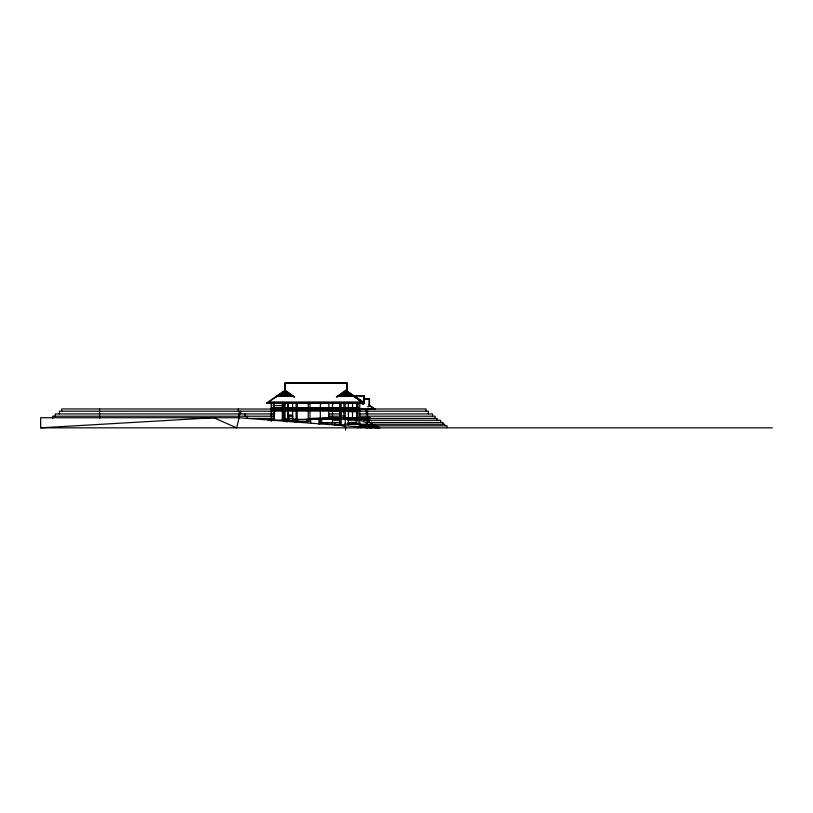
<?xml version="1.0" encoding="UTF-8"?>
<svg xmlns="http://www.w3.org/2000/svg" width="813" height="813" viewBox="0 0 813 813"><rect width="100%" height="100%" fill="white"/><g stroke="black" fill="none" stroke-linecap="round" stroke-linejoin="round"><path stroke-width="1.22" d="M239.113 417.73L236.624 427.831L213.748 417.73L40.65 427.831L40.65 417.73L239.113 417.73L372.059 427.831M363.482 403.98C364.996 403.573 361.633 404.772 361.063 402.608M335.576 409.894L336.247 409.335L335.576 408.766L336.582 409.335L335.576 409.904L336.247 409.346M340.281 408.207L339.61 408.787L338.94 408.207L340.281 409.904M340.281 408.766L338.94 409.894L338.94 410.453L339.61 409.894L340.281 410.463M339.946 409.335L341.297 408.766L341.968 409.346L340.627 409.894L339.946 409.335L340.627 408.787M316.592 409.884L317.263 409.325L316.592 408.766L315.922 409.335L316.592 409.894L317.263 409.335M329.052 409.884L329.722 409.325L329.052 408.766L327.7 409.335L329.052 409.884L329.722 409.335L329.052 408.776M372.059 425.138L371.5 422.11L370.941 422.557L370.941 427.831M360.677 419.071L361.358 417.73M364.305 402.679L266.654 403.126L284.835 390.392L284.835 382.923L347.253 382.923L347.253 391.175M353.655 395.667L364.305 395.667L364.305 403.126L346.125 390.392L337.029 396.764L346.125 390.941L355.22 396.764M364.763 426.215L364.783 425.28L360.261 425.25M370.372 426.144L370.362 425.219L364.742 425.29M364.803 426.205L364.509 425.301M283.737 392.811L285.942 392.811M345.017 392.811L347.232 392.811M282.629 393.583L287.05 393.583M343.919 393.583L348.33 393.583M281.522 394.356L288.148 394.356M342.812 394.356L349.438 394.356M277.568 396.033L292.101 396.033M338.858 396.033L353.391 396.033M360.047 396.195L364.305 396.195M275.749 396.764L284.835 390.941L293.93 396.764L284.835 390.392M364.417 398.817L369.478 398.817L369.478 405.281M363.248 399L369.132 399L369.132 405.341L374.397 409.03M368.126 399.356L369.478 399.356M269.357 402.445L362.517 402.445M266.654 403.126L364.305 403.126M284.53 403.746L285.2 403.746M296.633 403.746L297.314 403.746M308.737 403.746L309.418 403.746M320.901 403.746L321.572 403.746M332.944 403.746L333.615 403.746M345.698 403.746L346.368 403.746M362.974 403.98L363.939 403.888M273.209 405.596L283.676 405.596M367.517 406.724L369.183 406.724M271.542 407.699L297.355 407.699L297.355 409.051L296.46 409.051L296.46 407.699M309.966 407.659L320.525 407.648L320.525 411.002L309.966 411.012M340.891 407.963L343.879 407.963L343.879 419.071M347.852 407.963L350.19 407.963M353.696 407.963L356.653 407.963L356.653 419.071M271.979 408.207L297.03 408.207M297.649 408.207L308.198 408.207M309.966 408.207L320.525 408.207M322.09 408.207L332.639 408.207M333.076 408.207L345.789 408.207M346.003 408.207L358.706 408.207M271.542 408.604L272.436 408.604M284.337 408.604L285.231 408.604M296.46 408.604L297.355 408.604M308.584 408.604L309.479 408.604M320.708 408.604L321.602 408.604M332.832 408.604L333.726 408.604M345.627 408.604L346.521 408.604M358.421 408.604L359.316 408.604M284.337 409.051L285.231 409.051L285.231 407.699M322.954 408.969L325.312 408.969M328.716 408.969L336.501 408.959M341.114 408.969L344.834 408.969M347.883 408.969L350.403 408.969M353.706 408.969L357.192 408.969M359.712 409.03L426.042 408.959L426.042 411.205M359.366 409.213L375.088 409.213L359.366 409.549M271.979 410.453L297.03 410.453M297.649 410.443L308.198 410.443M309.966 410.443L320.525 410.443M322.09 410.443L332.639 410.443M333.076 410.453L345.789 410.453M346.003 410.453L358.706 410.453M297.03 411.012L271.979 411.012L271.979 407.648M308.198 411.012L297.649 411.002L297.649 407.648L308.198 407.659L308.198 411.002M322.09 411.012L332.639 411.012M274.885 411.205L59.41 411.205L59.41 413.919M329.387 411.205L340.789 411.205M359.732 411.205L428.349 411.205L428.349 413.919M340.891 411.683L343.879 411.683M348.371 411.683L356.653 411.683M274.885 413.919L55.213 413.919L55.213 416.205M329.214 413.919L340.789 413.919M360.068 413.919L432.546 413.919L432.546 416.205M292.578 415.036L288.991 415.036L288.991 421.093M340.891 415.931L343.879 415.931M274.001 416.205L52.662 416.205L52.662 418.421M287.67 416.205L292.995 416.205M328.462 416.205L340.556 416.205M359.458 416.205L367.903 416.205M368.553 416.205L435.097 416.205L435.097 418.421M245.973 418.421L274.662 418.421M287.934 418.421L293.615 418.421M328.98 418.421L340.342 418.421M347.862 418.421L356.307 418.421M356.785 418.492L358.137 418.878M362.344 418.421L437.089 418.421L437.089 420.24M332.934 418.624L333.838 418.624M345.708 418.624L346.612 418.624M358.472 418.624L359.366 418.624M282.324 419.071L287.822 419.071L287.822 411.5M321.765 419.071L369.773 419.071L370.301 417.73L321.765 417.73L321.765 423.654M282.822 419.386L287.528 419.386L287.528 421.805M333.401 419.386L294.286 419.386L294.286 421.805M270.475 420.087L286.4 420.087M359.478 420.016C362.313 421.032 365.067 422.12 367.567 423.451M268.107 420.24L272.142 420.24M288.269 420.24L293.615 420.24M333.645 420.24L340.342 420.24M347.862 420.24L356.307 420.24M363.553 420.24L440.666 420.24L440.666 422.486M284.835 420.595L286.186 420.595M294.936 420.758L296.288 420.758M286.867 421.093L294.946 421.093L294.946 419.386M287.182 421.429L294.631 421.429M295.393 421.429L310.657 421.429M333.645 422.486L340.525 422.486M348.045 422.486L356.49 422.486M319.641 422.78L334.905 422.78L334.905 425.301M369.62 422.536L370.809 422.76M370.809 422.953L372.191 422.953M334.255 424.264L340.871 424.264M348.045 424.264L356.927 424.264M359.478 424.213L366.887 424.213M371.47 424.264L444.823 424.264L444.823 425.809M334.804 424.803L345.332 424.803M359.488 424.935L371.053 424.935L371.053 427.831L366.419 427.15M359.488 425.067L370.372 425.067M371.053 425.138L375.088 425.473M359.468 425.219L370.931 425.321M371.053 425.473L375.769 425.473L375.769 427.831M342.07 425.809L345.474 425.809M371.053 425.809L447.109 425.809L447.109 427.831M359.753 426.144L359.813 403.157M360.494 426.144L377.11 426.144L377.11 427.831M371.053 426.479L377.781 426.479L377.781 427.831M360.494 426.612L370.799 426.612M371.053 426.825L378.462 426.825L378.462 427.831M360.311 426.937L360.942 426.988M371.053 427.16L379.132 427.16L379.132 427.831M371.053 427.496L379.803 427.831M40.65 427.831L772.35 427.831M359.478 426.144L361.795 426.479M367.547 427.831L353.919 426.449L358.269 427.831M359.478 417.73L370.169 422.76M356.114 419.254L357.801 420.209M368.624 404.691L375.088 409.213M353.188 395.718L363.055 402.831M358.604 399.986L360.576 401.409M442.963 424.264L442.963 422.486L369.224 422.486L369.224 420.24M374.641 408.949L374.641 409.549M370.809 422.557L370.809 425.809M370.799 426.144L370.799 427.831M370.372 424.935L370.372 427.831M369.59 424.935L368.909 424.213M368.665 417.73L368.665 419.071M368.035 408.949L368.035 409.549M368.025 417.73L368.025 419.071M367.517 409.112L367.517 425.809M367.303 413.919L367.303 416.205M366.775 425.138L360.942 424.803L360.942 425.809M366.307 411.205L366.307 413.919M365.769 408.959L365.769 411.205M360.494 427.831L360.494 424.122L344.56 424.122L344.56 426.591M359.366 417.73L359.366 419.071M358.706 407.648L358.706 411.012L346.003 411.012L346.003 407.648M358.421 407.699L358.421 409.051L359.316 409.051L359.316 407.699L322.09 407.659L322.09 411.002M358.472 417.73L358.472 419.071M358.066 403.157L358.066 407.994M358.066 410.413L358.066 424.935M357.578 424.122L347.476 424.122M356.897 403.177L356.897 419.071M356.653 403.035L356.653 407.628M356.114 418.106L356.114 424.803M352.517 403.38L352.517 407.628M352.517 411.683L352.517 417.73M350.352 407.648L350.352 411.012M348.371 403.035L348.371 424.803M346.521 407.699L346.521 409.051L345.627 409.051L345.627 407.699M346.612 417.73L346.612 419.071M346.125 390.392L346.125 390.931M345.789 407.648L345.789 411.012L333.076 411.012L333.076 407.648M345.708 417.73L345.708 419.071M345.566 427.577L345.566 430.077M345.261 403.157L345.261 407.994M345.261 410.413L345.261 424.935M343.879 403.035L343.879 407.628M341.247 407.628L341.247 411.469M340.891 403.38L340.891 424.803M340.647 403.157L340.647 424.803M340.312 403.157L340.312 424.803M339.814 403.035L339.814 424.803M333.838 417.73L333.838 419.071M333.726 407.699L333.726 409.051M332.934 417.73L332.934 419.071M332.832 407.699L332.832 409.051M332.639 407.648L332.639 411.002M332.466 403.157L332.466 423.725M331.989 422.78L322.558 422.78M331.887 417.73L331.887 419.071M328.859 402.618L328.859 419.071M320.342 403.157L320.342 423.725M319.855 418.065L311.105 418.4L309.753 419.071M319.621 419.386L319.621 424.213M318.94 419.386L318.94 424.213M310.657 419.386L310.657 423.563M309.977 403.157L309.977 421.297M308.218 403.157L308.218 421.297M308.168 419.386L308.168 421.805M307.497 419.386L307.497 421.805M307.06 419.417L298.981 419.752L297.629 420.423M306.826 419.386L306.826 421.805M297.192 403.157L297.192 421.297M296.288 419.386L296.288 421.805M296.044 402.577L296.105 407.994M296.105 410.413L296.105 421.297M295.617 419.386L295.617 421.805M295.404 419.386L295.404 421.805M295.058 419.386L295.058 421.805M294.631 419.386L294.631 421.805M292.578 402.598L292.578 421.093M288.32 402.577L288.32 407.516M288.32 411.215L288.32 421.093M287.822 402.659L287.822 407.709M286.4 419.386L286.41 421.805M285.068 403.157L285.068 407.994M285.068 410.413L285.068 421.297M284.682 407.648L284.682 411.012M284.326 407.648L284.326 411.012M283.981 403.157L283.981 407.994M283.981 410.413L283.981 421.297M282.812 402.374L282.822 420.087M282.324 402.374L282.324 420.087M274.306 402.374L274.306 420.087M274.062 402.323L274.062 420.87M272.436 407.699L272.436 409.051L61.717 408.959L61.717 411.205M271.593 402.323L271.593 420.87M271.176 403.157L271.176 421.297M247.406 416.205L247.406 418.421M244.855 413.919L244.855 416.205M240.658 411.205L240.658 413.919M239.113 411.205L239.113 418.421M238.351 408.959L238.351 411.205M99.572 408.959L99.572 418.421M274.469 409.051L274.469 409.61L274.469 409.051M275.14 409.325L274.469 409.884L275.485 409.325L274.469 408.766L275.14 409.325M276.491 408.207L275.82 408.766L275.14 408.207L276.491 410.453L275.82 409.884L275.14 410.453L276.491 408.207M276.827 408.766L276.156 409.325L276.827 409.884L278.178 409.325L276.827 408.766M277.162 408.766L276.491 409.325L277.162 409.884L277.833 409.325L277.162 408.766M277.162 409.051L277.162 409.61L277.162 409.051M279.184 408.207L278.513 408.766L277.833 408.207L279.184 410.453L278.513 409.884L277.833 410.453L279.184 408.207M279.52 408.766L278.849 409.325L279.52 409.884L280.871 409.325L279.52 408.766M279.855 408.766L279.184 409.325L279.855 409.884L280.536 409.325L279.855 408.766M279.855 409.051L279.855 409.61L279.855 409.051M281.877 408.207L281.207 408.766L280.536 408.207L281.877 410.453L281.207 409.884L280.536 410.453L281.877 408.207M282.213 408.766L281.542 409.325L282.548 409.884L282.213 408.766M282.548 409.051L282.548 409.61L282.548 409.051M286.816 409.051L286.816 409.61L286.816 409.051M287.487 409.325L286.816 409.884L287.832 409.325L286.816 408.766L287.487 409.325M288.839 408.207L288.168 408.766L287.487 408.207L288.839 410.453L288.168 409.884L287.487 410.453L288.839 408.207M289.174 408.766L288.503 409.325L289.174 409.884L290.526 409.325L289.174 408.766M289.509 408.766L288.839 409.325L289.509 409.884L290.18 409.325L289.509 408.766M289.509 409.051L289.509 409.61L289.509 409.051M291.532 408.207L290.861 408.766L290.18 408.207L291.532 410.453L290.861 409.884L290.18 410.453L291.532 408.207M291.867 408.766L291.196 409.325L291.867 409.884L293.219 409.325L291.867 408.766M292.202 408.766L291.532 409.325L292.202 409.884L292.883 409.325L292.202 408.766M292.202 409.051L292.202 409.61L292.202 409.051M294.225 408.207L293.554 408.766L292.883 408.207L294.225 410.453L293.554 409.884L292.883 410.453L294.225 408.207M294.56 408.766L293.889 409.325L294.895 409.884L294.56 408.766M294.895 409.051L294.895 409.61L294.895 409.051M335.576 409.051L335.576 409.62L335.576 409.051M337.588 408.207L336.917 408.766L336.247 408.207L337.588 409.894L337.588 410.453L336.917 409.894L336.247 410.453L337.588 408.207M337.923 408.766L337.253 409.335L337.923 409.894L339.275 409.335L337.923 408.766M338.269 408.766L337.588 409.335L338.269 409.894L338.94 409.335L338.269 408.766M338.269 409.051L338.269 409.61L338.269 409.051M340.962 408.766L340.281 409.346L340.962 409.904L341.633 409.335L340.962 408.766M340.962 409.051L340.962 409.62L340.962 409.051M342.984 408.207L342.303 408.787L341.633 408.207L342.984 410.463L342.303 409.894L341.633 410.463L342.984 408.207M343.32 408.766L342.639 409.346L343.655 409.904L343.32 408.766M343.655 409.051L343.655 409.62L343.655 409.051M348.492 409.051L348.492 409.61L348.492 409.051M349.163 409.325L348.492 409.884L349.499 409.325L348.492 408.766L349.163 409.325M350.515 408.207L349.844 408.766L349.163 408.207L350.515 410.453L349.844 409.884L349.163 410.453L350.515 408.207M350.85 408.766L350.179 409.325L350.85 409.884L352.202 409.325L350.85 408.766M351.186 408.766L350.515 409.325L351.186 409.884L351.856 409.325L351.186 408.766M351.186 409.051L351.186 409.61L351.186 409.051M353.208 408.207L352.537 408.766L351.856 408.207L353.208 410.453L352.537 409.884L351.856 410.453L353.208 408.207M353.543 408.766L352.872 409.325L353.543 409.884L354.895 409.325L353.543 408.766M353.879 408.766L353.208 409.325L353.879 409.884L354.559 409.325L353.879 408.766M353.879 409.051L353.879 409.61L353.879 409.051M355.901 408.207L355.23 408.766L354.559 408.207L355.901 410.453L355.23 409.884L354.559 410.453L355.901 408.207M356.236 408.766L355.566 409.325L356.572 409.884L356.236 408.766M356.572 409.051L356.572 409.61L356.572 409.051M298.879 409.051L298.879 409.61L298.879 409.051M299.55 409.325L298.879 409.894L299.895 409.325L298.879 408.766L299.55 409.335M300.901 408.207L300.231 408.766L299.55 408.207L300.901 409.884L300.901 410.443L300.231 409.884L299.55 410.453L300.901 408.207M301.237 408.766L300.566 409.325L301.237 409.884L302.588 409.325L301.237 408.766M301.572 408.766L300.901 409.325L301.572 409.884L302.253 409.325L301.572 408.766M301.572 409.051L301.572 409.61L301.572 409.051M303.595 408.207L302.924 408.766L302.253 408.207L302.253 408.766L303.595 410.443L302.924 409.884L302.253 410.443L303.595 408.207M303.93 408.766L303.259 409.325L303.93 409.884L305.281 409.325L303.93 408.776M304.265 408.766L303.595 409.335L304.265 409.894L304.946 409.325L304.265 408.766M304.265 409.041L304.265 409.61L304.265 409.041M306.288 408.207L305.617 408.776L304.946 408.207L304.946 408.776L306.288 410.453L305.617 409.884L304.946 410.453L306.288 408.207M306.623 408.766L305.952 409.335L306.958 409.884L306.623 408.766M306.958 409.051L306.958 409.61L306.958 409.051M311.206 409.051L311.206 409.61L311.206 409.051M311.877 409.325L311.206 409.894L312.212 409.325L311.206 408.766L311.877 409.335M313.229 408.207L312.548 408.766L311.877 408.207L311.877 408.766L313.229 410.443L312.548 409.884L311.877 410.443L313.229 408.207M313.564 408.766L312.883 409.325L313.564 409.884L314.905 409.325L313.564 408.766M313.899 408.766L313.229 409.325L313.899 409.884L314.57 409.325L313.899 408.766M313.899 409.051L313.899 409.61L313.899 409.051M315.922 408.207L315.241 408.776L314.57 408.207L314.57 408.766L315.922 410.453L315.241 409.884L314.57 410.443L315.922 408.207M316.257 408.766L315.586 409.335L316.257 409.894L317.598 409.325L316.257 408.766M316.592 409.041L316.592 409.61L316.592 409.041M318.615 408.207L317.944 408.776L317.263 408.207L317.263 408.776L318.615 410.453L317.944 409.884L317.263 410.453L318.615 408.207M318.95 408.766L318.279 409.335L319.285 409.884L318.95 408.776M319.285 409.051L319.285 409.61L319.285 409.051M323.33 409.051L323.33 409.61L323.33 409.051M324.001 409.325L323.33 409.894L324.336 409.325L323.33 408.766L324.001 409.335M325.352 408.207L324.672 408.766L324.001 408.207L324.001 408.766L325.352 410.443L324.672 409.884L324.001 410.443L325.352 408.207M325.688 408.766L325.007 409.325L325.688 409.884L327.029 409.325L325.688 408.766M326.023 408.766L325.352 409.325L326.023 409.884L326.694 409.325L326.023 408.766M326.023 409.051L326.023 409.61L326.023 409.051M328.046 408.207L327.365 408.766L326.694 408.207L326.694 408.766L328.046 410.443L327.365 409.884L326.694 410.443L328.046 408.207M328.716 408.766L328.046 409.335L328.716 409.894L329.387 409.325L328.716 408.766M328.716 409.041L328.716 409.61L328.716 409.041M330.739 408.207L330.058 408.776L329.387 408.207L329.387 408.776L330.739 410.453L330.058 409.884L329.387 410.453L330.739 408.207M331.074 408.766L330.403 409.335L331.409 409.884L331.074 408.766M331.409 409.051L331.409 409.61L331.409 409.051M275.912 396.947L267.345 402.943L363.624 402.943L353.228 396.216L339.021 396.216L336.348 396.947L346.125 390.088L346.907 390.647L346.907 383.106L285.17 383.106L285.17 390.331L294.621 396.947L291.938 396.216L277.741 396.216L275.912 396.947M284.835 391.764L279.713 395.352L289.967 395.352L284.835 391.764M284.835 392.039L280.424 395.128L289.255 395.128L284.835 392.039M346.125 391.764L340.993 395.352L351.257 395.352L346.125 391.764M346.125 392.039L341.704 395.128L350.545 395.128L346.125 392.039M363.97 395.85L354.336 395.85L363.838 402.496L363.97 395.85M362.517 402.14L269.357 402.14L269.357 403.39L362.517 403.39L362.517 402.14M309.479 407.699L308.584 407.699L308.584 409.051L309.479 409.051L309.479 407.699M321.602 407.699L320.708 407.699L320.708 409.051L321.602 409.051L321.602 407.699"/></g></svg>
